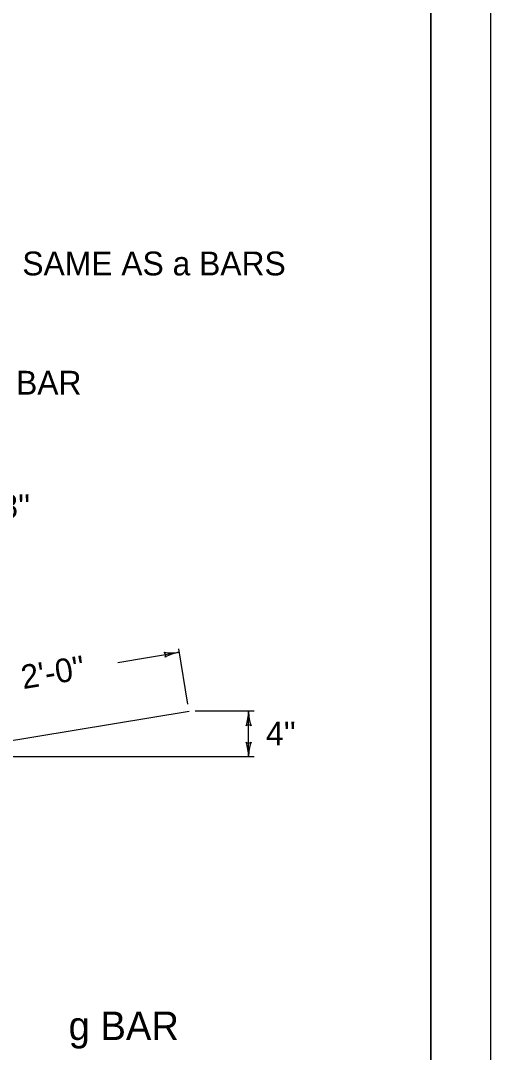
# Model space of a CAD drawing. Extents: x 997.6 to 1036.9, y 998.9 to 1022.7.
# Drawn here: x 1032.05 to 1036, y 1005.38 to 1014.05 of the extents above; entities that cross this region are included whole.
import ezdxf

# ---------------------------------------------------------------- set-up
doc = ezdxf.new("R2010")
doc.units = 0
for name, color, linetype in [('1', 7, 'Continuous'), ('10', 7, 'Continuous'), ('11', 7, 'Continuous'), ('14', 7, 'Continuous')]:
    doc.layers.add(name, color=color, linetype=linetype)

msp = doc.modelspace()

# ---------------------------------------------------------------- linework, layer by layer
at = {"layer": '1'}
for p, q in [((1033.4574, 1008.3071), (1033.3801, 1008.7722)), ((1032.8677, 1008.6579), (1033.3848, 1008.7439)), ((1031.5188, 1007.9266), (1033.4668, 1008.2506)), ((1034.0141, 1008.2506), (1033.5185, 1008.2506)), ((1033.9668, 1007.8646), (1033.9668, 1008.2506)), ((1034.0141, 1007.8646), (1031.5906, 1007.8646))]:
    msp.add_line(p, q, dxfattribs=at)
for centre, radius, start, end in [((1033.3207, 1009.1295), 0.3909, 260.78852, 279.43525), ((1033.2382, 1008.7195), 0.0313, 328.21596, 50.33265), ((1033.4489, 1008.3582), 0.3909, 99.44136, 118.11014), ((1033.4489, 1008.3582), 0.3909, 99.42914, 99.44136), ((1033.5759, 1008.2506), 0.3909, 341.34716, 359.99389), ((1034.3578, 1008.2506), 0.3909, 179.98778, 180), ((1034.3578, 1008.2506), 0.3909, 180, 198.66878), ((1033.9668, 1008.102), 0.0313, 48.7746, 130.89129), ((1033.9669, 1008.0133), 0.0313, 228.7746, 310.89129), ((1033.5759, 1007.8646), 0.3909, 0, 18.66878), ((1034.3578, 1007.8646), 0.3909, 161.34716, 179.99389), ((1033.5759, 1007.8646), 0.3909, 359.98778, 0)]:
    msp.add_arc(centre, radius, start, end, dxfattribs=at)
at = {"layer": '10'}
msp.add_line((1035.5, 1021.5), (1035.5, 1000.5), dxfattribs=at)
at = {"layer": '11'}
msp.add_lwpolyline([(1007, 1000.5), (1035.5, 1000.5), (1035.5, 1021.5), (1007, 1021.5)], close=True, dxfattribs=at)
at = {"layer": '14'}
msp.add_line((1036, 1022), (1036, 1000), dxfattribs=at)

# ---------------------------------------------------------------- texts
at = {"layer": '1'}
for s, height, p in [('SPACING THE SAME AS a BARS', 0.2, (1030.1776, 1011.9101)), ('k BAR', 0.2, (1031.8042, 1010.9084)), ("8''", 0.2, (1031.8795, 1009.8706)), ("4''", 0.2, (1034.1135, 1007.962)), ('g BAR', 0.24, (1032.454, 1005.4859))]:
    msp.add_text(s, height=height, dxfattribs=at).set_placement(p)
msp.add_text("2'-0''", height=0.2, rotation=9.44324, dxfattribs=at).set_placement((1032.0718, 1008.4339))

doc.saveas('drawing.dxf')
